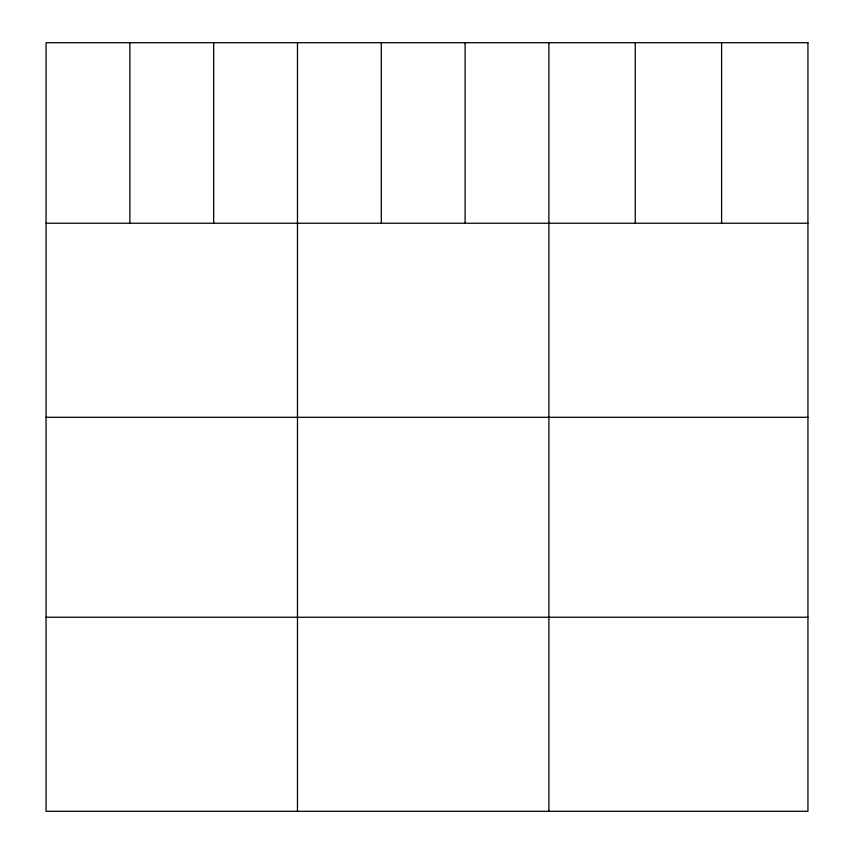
<?xml version="1.0" encoding="UTF-8"?>
<svg xmlns="http://www.w3.org/2000/svg" width="854" height="854" viewBox="0 0 854 854"><rect width="100%" height="100%" fill="white"/><g stroke="black" fill="none" stroke-linecap="round" stroke-linejoin="round"><path stroke-width="1.28" d="M46.063 223.236L807.937 223.236M46.063 417.296L807.937 417.296M46.063 617.239L807.937 617.239M721.598 42.7L721.598 223.236M635.248 42.7L635.248 223.236M548.898 42.7L548.898 811.3M465.099 42.7L465.099 223.236M381.29 42.7L381.29 223.236M297.48 42.7L297.48 811.3M213.671 42.7L213.671 223.236M129.872 42.7L129.872 223.236M807.937 42.7L46.063 42.7L46.063 811.3L807.937 811.3L807.937 42.7"/></g></svg>
